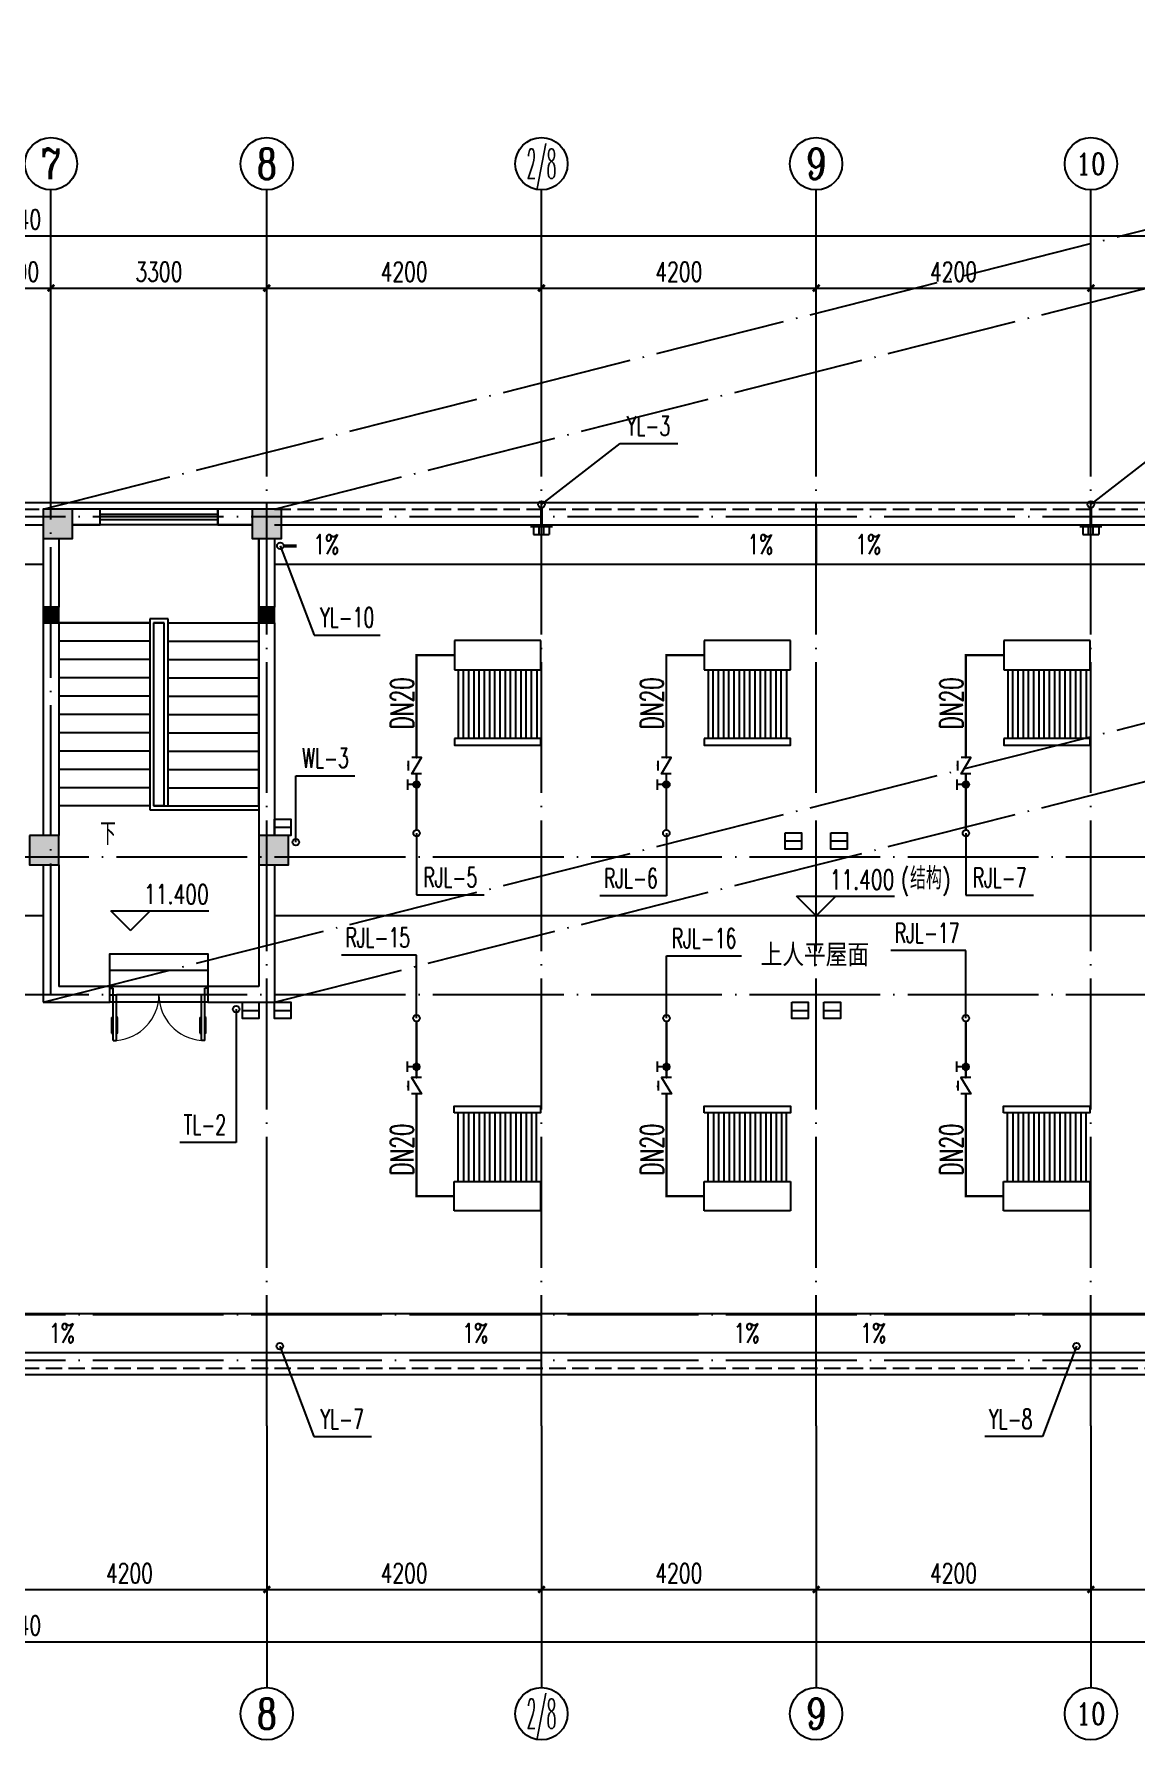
# Model space of a CAD drawing. Extents: x -216126 to 1846968, y -229642 to 543368.
# Drawn here: x 413039 to 429885, y 282203 to 308286 of the extents above; entities that cross this region are included whole.
import ezdxf
from ezdxf.enums import TextEntityAlignment as Align

# ---------------------------------------------------------------- set-up
doc = ezdxf.new("R2010")
doc.units = 0
doc.header["$LTSCALE"] = 1000
doc.header["$MEASUREMENT"] = 0
doc.linetypes.add('DASH', pattern=[0.35, 0.25, -0.1])
doc.linetypes.add('DOTE', pattern=[2.42, 2, -0.2, 0.02, -0.2])
doc.layers.get('Defpoints').update_dxf_attribs({"color": 250})
for name, color, linetype in [('0 - 屋顶', 150, 'Continuous'), ('AXIS', 171, 'Continuous'), ('AXIS_TEXT', 7, 'Continuous'), ('COLUMN', 9, 'Continuous'), ('DIM_ELEV', 171, 'Continuous'), ('DIM_SYMB', 171, 'Continuous'), ('DIM_污水', 3, 'Continuous'), ('DIM_热给水', 3, 'Continuous'), ('DIM_通气', 3, 'Continuous'), ('DIM_雨水', 3, 'Continuous'), ('DOTE', 8, 'DOTE'), ('EQUIP_雨水斗', 7, 'Continuous'), ('PIPE-热给水', 5, 'Continuous'), ('PIPE-雨水', 4, 'Continuous'), ('PUB_HATCH', 8, 'Continuous'), ('PUB_TEXT', 7, 'Continuous'), ('ROOF', 150, 'Continuous'), ('STAIR', 3, 'Continuous'), ('TEXT_热给水', 7, 'Continuous'), ('TWT_TEXT', 7, 'Continuous'), ('VALVE_热给水', 7, 'Continuous'), ('VPIPE-污水', 2, 'Continuous'), ('VPIPE-热给水', 5, 'Continuous'), ('VPIPE-通气', 3, 'Continuous'), ('VPIPE-雨水', 4, 'Continuous'), ('WALL', 9, 'Continuous'), ('WINDOW', 8, 'Continuous'), ('出气道', 6, 'Continuous'), ('设备  太阳能', 4, 'Continuous')]:
    doc.layers.add(name, color=color, linetype=linetype)
doc.styles.add('_TCH_AXIS', font='COMPLEX', dxfattribs={"bigfont": 'GBCBIG'})
doc.styles.add('_TCH_DIM', font='SIMPLEX', dxfattribs={"bigfont": 'GBCBIG'})
doc.styles.add('_TCH_DIM_T3', font='SIMPLEX', dxfattribs={"width": 0.705882, "bigfont": 'GBCBIG'})
doc.styles.add('_TWT_PIPEDN', font='SIMPLEX', dxfattribs={"width": 0.8, "height": 3, "bigfont": 'HZTXT'})
doc.styles.add('_TWT_SERIAL', font='COMPLEX', dxfattribs={"width": 0.8, "height": 3, "bigfont": 'HZTXT'})
doc.styles.add('COMPLEX', font='COMPLEX')
doc.styles.add('宋体', font='', dxfattribs={"width": 0.8})
doc.styles.get('宋体').set_extended_font_data('SimSun')
doc.dimstyles.new('_TCH_ARCH&&100', dxfattribs={"dimtxt": 297.5, "dimasz": 100, "dimexe": 250, "dimexo": 300, "dimgap": 100, "dimtad": 1, "dimdec": 0, "dimzin": 0, "dimdsep": 46, "dimtxsty": '_TCH_DIM_T3', "dimblk": 'ARCHTICK', "dimcen": 0.09, "dimclrt": 7, "dimazin": 2, "dimtfac": 1, "dimtdec": 0, "dimtix": 1, "dimtmove": 2, "dimatfit": 3, "dimfxl": 0, "dimtolj": 1, "dimtzin": 0, "dimarcsym": 0})

# ---------------------------------------------------------------- blocks, each defined once
blk = doc.blocks.new('AWEQ2Y')
blk.add_line((201497, -254949), (201747, -254949))
blk.add_lwpolyline([(201497, -254824), (201747, -254824), (201747, -255074), (201497, -255074)], close=True)
blk = doc.blocks.new('侧墙雨水斗')
at = {"layer": 'EQUIP_雨水斗', "linetype": 'ByBlock'}
for p, q in [((0, -50), (0, 290)), ((0, 240), (118, 240)), ((118, 156), (0, 156)), ((118, 82), (0, 82)), ((0, 0), (118, 0)), ((118, 240), (118, 0))]:
    blk.add_line(p, q, dxfattribs=at)
blk = doc.blocks.new('fkytyo')
at = {"layer": '设备  太阳能'}
for p, q in [((-447954, 612659), (-447954, 612209)), ((-446634, 612659), (-447954, 612659)), ((-446634, 612209), (-446634, 612659)), ((-447954, 612209), (-446634, 612209)), ((-447814, 611159), (-447814, 612209)), ((-447734, 611159), (-447734, 612209)), ((-447654, 611159), (-447654, 612209)), ((-447574, 611159), (-447574, 612209)), ((-447494, 611159), (-447494, 612209)), ((-447414, 611159), (-447414, 612209)), ((-447334, 611159), (-447334, 612209)), ((-447254, 611159), (-447254, 612209)), ((-447174, 611159), (-447174, 612209)), ((-447094, 611159), (-447094, 612209)), ((-447014, 611159), (-447014, 612209)), ((-446934, 611159), (-446934, 612209)), ((-446854, 611159), (-446854, 612209)), ((-446774, 611159), (-446774, 612209))]:
    blk.add_line(p, q, dxfattribs=at)
for points in [[(-447894, 612209), (-447894, 611159)], [(-446694, 612209), (-446694, 611159)]]:
    blk.add_lwpolyline(points, dxfattribs=at)
blk.add_lwpolyline([(-447954, 611159), (-447954, 611059), (-446634, 611059), (-446634, 611159)], close=True, dxfattribs=at)
blk = doc.blocks.new('$DorLib2D$00000011')
at = {"lineweight": 13}
for p, q in [((-0.483, 0.396), (-0.483, 0.235)), ((-0.417, 0.396), (-0.417, 0.235)), ((0.417, 0.396), (0.417, 0.235)), ((0.483, 0.396), (0.483, 0.235))]:
    blk.add_line(p, q, dxfattribs=at)
for p, q in [((-0.483, 0.396), (-0.467, 0.396)), ((-0.467, 0.471), (-0.467, -0.062)), ((-0.467, 0.471), (-0.433, 0.471)), ((-0.433, 0.471), (-0.433, 0.004)), ((-0.417, 0.396), (-0.433, 0.396)), ((0.417, 0.396), (0.433, 0.396)), ((0.433, 0.471), (0.433, 0.004)), ((0.467, 0.471), (0.433, 0.471)), ((0.467, 0.471), (0.467, -0.062)), ((0.483, 0.396), (0.467, 0.396)), ((-0.483, 0.235), (-0.467, 0.235)), ((-0.417, 0.235), (-0.433, 0.235)), ((0.417, 0.235), (0.433, 0.235)), ((0.483, 0.235), (0.467, 0.235)), ((-0.5, 0.004), (-0.433, 0.004)), ((-0.5, 0.004), (-0.5, -0.062)), ((0.5, 0.004), (0.433, 0.004)), ((0.5, 0.004), (0.5, -0.062)), ((-0.5, -0.062), (-0.467, -0.062)), ((0.5, -0.062), (0.467, -0.062))]:
    blk.add_line(p, q)
for centre, start, end in [((-0.467, 0.004), 0, 85.904), ((0.467, 0.004), 94.096, 180)]:
    blk.add_arc(centre, 0.467, start, end, dxfattribs=at)
blk = doc.blocks.new('_AXISO')
blk.add_circle((0, 0), 0.5)
at = {"layer": 'AXIS_TEXT', "style": 'COMPLEX', "width": 1.041667}
blk.add_attdef('A', text='', height=0.56, dxfattribs=at).set_placement((-0.25, -0.28), (0.25, -0.28), align=Align.FIT)
blk = doc.blocks.new('_ArchTick')
at = {"color": 0, "linetype": 'ByBlock', "const_width": 0.4}
blk.add_lwpolyline([(-0.5, -0.5), (0.5, 0.5)], dxfattribs=at)
blk = doc.blocks.new('*D368')
at = {"layer": 'AXIS', "color": 0, "lineweight": -2}
for p, q in [((390976.754316, 286703), (390976.754316, 283453)), ((434416.754316, 286703), (434416.754316, 283453)), ((390976.754316, 283703), (434416.754316, 283703))]:
    blk.add_line(p, q, dxfattribs=at)
at = {"layer": 'Defpoints', "color": 0}
for p in [(390976.754316, 287003), (434416.754316, 287003), (434416.754316, 283703)]:
    blk.add_point(p, dxfattribs=at)
at = {"layer": 'AXIS', "color": 0, "lineweight": -2, "xscale": 100, "yscale": 100, "zscale": 100, "rotation": 180}
blk.add_blockref('_ArchTick', (390976.754316, 283703), dxfattribs=at)
at = {"layer": 'AXIS', "color": 0, "lineweight": -2, "xscale": 100, "yscale": 100, "zscale": 100}
blk.add_blockref('_ArchTick', (434416.754316, 283703), dxfattribs=at)
at = {"layer": 'AXIS', "color": 7, "insert": (412696.754316, 283951.75), "char_height": 297.5, "attachment_point": 5, "style": '_TCH_DIM_T3'}
blk.add_mtext('\\A1;43440', dxfattribs=at)
blk = doc.blocks.new('*D376')
at = {"layer": 'AXIS', "color": 0, "lineweight": -2}
for p, q in [((412396.754316, 286703), (412396.754316, 284253)), ((416596.754316, 286703), (416596.754316, 284253)), ((412396.754316, 284503), (416596.754316, 284503))]:
    blk.add_line(p, q, dxfattribs=at)
at = {"layer": 'Defpoints', "color": 0}
for p in [(412396.754316, 287003), (416596.754316, 287003), (416596.754316, 284503)]:
    blk.add_point(p, dxfattribs=at)
at = {"layer": 'AXIS', "color": 0, "lineweight": -2, "xscale": 100, "yscale": 100, "zscale": 100, "rotation": 180}
blk.add_blockref('_ArchTick', (412396.754316, 284503), dxfattribs=at)
at = {"layer": 'AXIS', "color": 0, "lineweight": -2, "xscale": 100, "yscale": 100, "zscale": 100}
blk.add_blockref('_ArchTick', (416596.754316, 284503), dxfattribs=at)
at = {"layer": 'AXIS', "color": 7, "insert": (414496.754316, 284751.75), "char_height": 297.5, "attachment_point": 5, "style": '_TCH_DIM_T3'}
blk.add_mtext('\\A1;4200', dxfattribs=at)
blk = doc.blocks.new('*D377')
at = {"layer": 'AXIS', "color": 0, "lineweight": -2}
for p, q in [((416596.754316, 286703), (416596.754316, 284253)), ((420796.754316, 286703), (420796.754316, 284253)), ((416596.754316, 284503), (420796.754316, 284503))]:
    blk.add_line(p, q, dxfattribs=at)
at = {"layer": 'Defpoints', "color": 0}
for p in [(416596.754316, 287003), (420796.754316, 287003), (420796.754316, 284503)]:
    blk.add_point(p, dxfattribs=at)
at = {"layer": 'AXIS', "color": 0, "lineweight": -2, "xscale": 100, "yscale": 100, "zscale": 100, "rotation": 180}
blk.add_blockref('_ArchTick', (416596.754316, 284503), dxfattribs=at)
at = {"layer": 'AXIS', "color": 0, "lineweight": -2, "xscale": 100, "yscale": 100, "zscale": 100}
blk.add_blockref('_ArchTick', (420796.754316, 284503), dxfattribs=at)
at = {"layer": 'AXIS', "color": 7, "insert": (418696.754316, 284751.75), "char_height": 297.5, "attachment_point": 5, "style": '_TCH_DIM_T3'}
blk.add_mtext('\\A1;4200', dxfattribs=at)
blk = doc.blocks.new('*D378')
at = {"layer": 'AXIS', "color": 0, "lineweight": -2}
for p, q in [((420796.754316, 286703), (420796.754316, 284253)), ((424996.754316, 286703), (424996.754316, 284253)), ((420796.754316, 284503), (424996.754316, 284503))]:
    blk.add_line(p, q, dxfattribs=at)
at = {"layer": 'Defpoints', "color": 0}
for p in [(420796.754316, 287003), (424996.754316, 287003), (424996.754316, 284503)]:
    blk.add_point(p, dxfattribs=at)
at = {"layer": 'AXIS', "color": 0, "lineweight": -2, "xscale": 100, "yscale": 100, "zscale": 100, "rotation": 180}
blk.add_blockref('_ArchTick', (420796.754316, 284503), dxfattribs=at)
at = {"layer": 'AXIS', "color": 0, "lineweight": -2, "xscale": 100, "yscale": 100, "zscale": 100}
blk.add_blockref('_ArchTick', (424996.754316, 284503), dxfattribs=at)
at = {"layer": 'AXIS', "color": 7, "insert": (422896.754316, 284751.75), "char_height": 297.5, "attachment_point": 5, "style": '_TCH_DIM_T3'}
blk.add_mtext('\\A1;4200', dxfattribs=at)
blk = doc.blocks.new('*D379')
at = {"layer": 'AXIS', "color": 0, "lineweight": -2}
for p, q in [((424996.754316, 286703), (424996.754316, 284253)), ((429196.754316, 286703), (429196.754316, 284253)), ((424996.754316, 284503), (429196.754316, 284503))]:
    blk.add_line(p, q, dxfattribs=at)
at = {"layer": 'Defpoints', "color": 0}
for p in [(424996.754316, 287003), (429196.754316, 287003), (429196.754316, 284503)]:
    blk.add_point(p, dxfattribs=at)
at = {"layer": 'AXIS', "color": 0, "lineweight": -2, "xscale": 100, "yscale": 100, "zscale": 100, "rotation": 180}
blk.add_blockref('_ArchTick', (424996.754316, 284503), dxfattribs=at)
at = {"layer": 'AXIS', "color": 0, "lineweight": -2, "xscale": 100, "yscale": 100, "zscale": 100}
blk.add_blockref('_ArchTick', (429196.754316, 284503), dxfattribs=at)
at = {"layer": 'AXIS', "color": 7, "insert": (427096.754316, 284751.75), "char_height": 297.5, "attachment_point": 5, "style": '_TCH_DIM_T3'}
blk.add_mtext('\\A1;4200', dxfattribs=at)
blk = doc.blocks.new('*D380')
at = {"layer": 'AXIS', "color": 0, "lineweight": -2}
for p, q in [((429196.754316, 286703), (429196.754316, 284253)), ((433996.754316, 286703), (433996.754316, 284253)), ((429196.754316, 284503), (433996.754316, 284503))]:
    blk.add_line(p, q, dxfattribs=at)
at = {"layer": 'Defpoints', "color": 0}
for p in [(429196.754316, 287003), (433996.754316, 287003), (433996.754316, 284503)]:
    blk.add_point(p, dxfattribs=at)
at = {"layer": 'AXIS', "color": 0, "lineweight": -2, "xscale": 100, "yscale": 100, "zscale": 100, "rotation": 180}
blk.add_blockref('_ArchTick', (429196.754316, 284503), dxfattribs=at)
at = {"layer": 'AXIS', "color": 0, "lineweight": -2, "xscale": 100, "yscale": 100, "zscale": 100}
blk.add_blockref('_ArchTick', (433996.754316, 284503), dxfattribs=at)
at = {"layer": 'AXIS', "color": 7, "insert": (431596.754316, 284751.75), "char_height": 297.5, "attachment_point": 5, "style": '_TCH_DIM_T3'}
blk.add_mtext('\\A1;4800', dxfattribs=at)
blk = doc.blocks.new('*D383')
at = {"layer": 'AXIS', "color": 0, "lineweight": -2}
for p, q in [((390976.754316, 302203), (390976.754316, 305453)), ((434416.754316, 302203), (434416.754316, 305453)), ((390976.754316, 305203), (434416.754316, 305203))]:
    blk.add_line(p, q, dxfattribs=at)
at = {"layer": 'Defpoints', "color": 0}
for p in [(434416.754316, 305203), (390976.754316, 301903), (434416.754316, 301903)]:
    blk.add_point(p, dxfattribs=at)
at = {"layer": 'AXIS', "color": 0, "lineweight": -2, "xscale": 100, "yscale": 100, "zscale": 100, "rotation": 180}
blk.add_blockref('_ArchTick', (390976.754316, 305203), dxfattribs=at)
at = {"layer": 'AXIS', "color": 0, "lineweight": -2, "xscale": 100, "yscale": 100, "zscale": 100}
blk.add_blockref('_ArchTick', (434416.754316, 305203), dxfattribs=at)
at = {"layer": 'AXIS', "color": 7, "insert": (412696.754316, 305451.75), "char_height": 297.5, "attachment_point": 5, "style": '_TCH_DIM_T3'}
blk.add_mtext('\\A1;43440', dxfattribs=at)
blk = doc.blocks.new('*D390')
at = {"layer": 'AXIS', "color": 0, "lineweight": -2}
for p, q in [((412396.754316, 302203), (412396.754316, 304653)), ((413296.754316, 302203), (413296.754316, 304653)), ((412396.754316, 304403), (413296.754316, 304403))]:
    blk.add_line(p, q, dxfattribs=at)
at = {"layer": 'Defpoints', "color": 0}
for p in [(413296.754316, 304403), (412396.754316, 301903), (413296.754316, 301903)]:
    blk.add_point(p, dxfattribs=at)
at = {"layer": 'AXIS', "color": 0, "lineweight": -2, "xscale": 100, "yscale": 100, "zscale": 100, "rotation": 180}
blk.add_blockref('_ArchTick', (412396.754316, 304403), dxfattribs=at)
at = {"layer": 'AXIS', "color": 0, "lineweight": -2, "xscale": 100, "yscale": 100, "zscale": 100}
blk.add_blockref('_ArchTick', (413296.754316, 304403), dxfattribs=at)
at = {"layer": 'AXIS', "color": 7, "insert": (412846.754316, 304651.75), "char_height": 297.5, "attachment_point": 5, "style": '_TCH_DIM_T3'}
blk.add_mtext('\\A1;900', dxfattribs=at)
blk = doc.blocks.new('*D391')
at = {"layer": 'AXIS', "color": 0, "lineweight": -2}
for p, q in [((413296.754316, 302203), (413296.754316, 304653)), ((416596.754316, 302203), (416596.754316, 304653)), ((413296.754316, 304403), (416596.754316, 304403))]:
    blk.add_line(p, q, dxfattribs=at)
at = {"layer": 'Defpoints', "color": 0}
for p in [(416596.754316, 304403), (413296.754316, 301903), (416596.754316, 301903)]:
    blk.add_point(p, dxfattribs=at)
at = {"layer": 'AXIS', "color": 0, "lineweight": -2, "xscale": 100, "yscale": 100, "zscale": 100, "rotation": 180}
blk.add_blockref('_ArchTick', (413296.754316, 304403), dxfattribs=at)
at = {"layer": 'AXIS', "color": 0, "lineweight": -2, "xscale": 100, "yscale": 100, "zscale": 100}
blk.add_blockref('_ArchTick', (416596.754316, 304403), dxfattribs=at)
at = {"layer": 'AXIS', "color": 7, "insert": (414946.754316, 304651.75), "char_height": 297.5, "attachment_point": 5, "style": '_TCH_DIM_T3'}
blk.add_mtext('\\A1;3300', dxfattribs=at)
blk = doc.blocks.new('*D392')
at = {"layer": 'AXIS', "color": 0, "lineweight": -2}
for p, q in [((416596.754316, 302203), (416596.754316, 304653)), ((420796.754316, 302203), (420796.754316, 304653)), ((416596.754316, 304403), (420796.754316, 304403))]:
    blk.add_line(p, q, dxfattribs=at)
at = {"layer": 'Defpoints', "color": 0}
for p in [(420796.754316, 304403), (416596.754316, 301903), (420796.754316, 301903)]:
    blk.add_point(p, dxfattribs=at)
at = {"layer": 'AXIS', "color": 0, "lineweight": -2, "xscale": 100, "yscale": 100, "zscale": 100, "rotation": 180}
blk.add_blockref('_ArchTick', (416596.754316, 304403), dxfattribs=at)
at = {"layer": 'AXIS', "color": 0, "lineweight": -2, "xscale": 100, "yscale": 100, "zscale": 100}
blk.add_blockref('_ArchTick', (420796.754316, 304403), dxfattribs=at)
at = {"layer": 'AXIS', "color": 7, "insert": (418696.754316, 304651.75), "char_height": 297.5, "attachment_point": 5, "style": '_TCH_DIM_T3'}
blk.add_mtext('\\A1;4200', dxfattribs=at)
blk = doc.blocks.new('*D393')
at = {"layer": 'AXIS', "color": 0, "lineweight": -2}
for p, q in [((420796.754316, 302203), (420796.754316, 304653)), ((424996.754316, 302203), (424996.754316, 304653)), ((420796.754316, 304403), (424996.754316, 304403))]:
    blk.add_line(p, q, dxfattribs=at)
at = {"layer": 'Defpoints', "color": 0}
for p in [(424996.754316, 304403), (420796.754316, 301903), (424996.754316, 301903)]:
    blk.add_point(p, dxfattribs=at)
at = {"layer": 'AXIS', "color": 0, "lineweight": -2, "xscale": 100, "yscale": 100, "zscale": 100, "rotation": 180}
blk.add_blockref('_ArchTick', (420796.754316, 304403), dxfattribs=at)
at = {"layer": 'AXIS', "color": 0, "lineweight": -2, "xscale": 100, "yscale": 100, "zscale": 100}
blk.add_blockref('_ArchTick', (424996.754316, 304403), dxfattribs=at)
at = {"layer": 'AXIS', "color": 7, "insert": (422896.754316, 304651.75), "char_height": 297.5, "attachment_point": 5, "style": '_TCH_DIM_T3'}
blk.add_mtext('\\A1;4200', dxfattribs=at)
blk = doc.blocks.new('*D394')
at = {"layer": 'AXIS', "color": 0, "lineweight": -2}
for p, q in [((424996.754316, 302203), (424996.754316, 304653)), ((429196.754316, 302203), (429196.754316, 304653)), ((424996.754316, 304403), (429196.754316, 304403))]:
    blk.add_line(p, q, dxfattribs=at)
at = {"layer": 'Defpoints', "color": 0}
for p in [(429196.754316, 304403), (424996.754316, 301903), (429196.754316, 301903)]:
    blk.add_point(p, dxfattribs=at)
at = {"layer": 'AXIS', "color": 0, "lineweight": -2, "xscale": 100, "yscale": 100, "zscale": 100, "rotation": 180}
blk.add_blockref('_ArchTick', (424996.754316, 304403), dxfattribs=at)
at = {"layer": 'AXIS', "color": 0, "lineweight": -2, "xscale": 100, "yscale": 100, "zscale": 100}
blk.add_blockref('_ArchTick', (429196.754316, 304403), dxfattribs=at)
at = {"layer": 'AXIS', "color": 7, "insert": (427096.754316, 304651.75), "char_height": 297.5, "attachment_point": 5, "style": '_TCH_DIM_T3'}
blk.add_mtext('\\A1;4200', dxfattribs=at)
blk = doc.blocks.new('*D395')
at = {"layer": 'AXIS', "color": 0, "lineweight": -2}
for p, q in [((429196.754316, 302203), (429196.754316, 304653)), ((434296.754316, 302203), (434296.754316, 304653)), ((429196.754316, 304403), (434296.754316, 304403))]:
    blk.add_line(p, q, dxfattribs=at)
at = {"layer": 'Defpoints', "color": 0}
for p in [(434296.754316, 304403), (429196.754316, 301903), (434296.754316, 301903)]:
    blk.add_point(p, dxfattribs=at)
at = {"layer": 'AXIS', "color": 0, "lineweight": -2, "xscale": 100, "yscale": 100, "zscale": 100, "rotation": 180}
blk.add_blockref('_ArchTick', (429196.754316, 304403), dxfattribs=at)
at = {"layer": 'AXIS', "color": 0, "lineweight": -2, "xscale": 100, "yscale": 100, "zscale": 100}
blk.add_blockref('_ArchTick', (434296.754316, 304403), dxfattribs=at)
at = {"layer": 'AXIS', "color": 7, "insert": (431746.754316, 304651.75), "char_height": 297.5, "attachment_point": 5, "style": '_TCH_DIM_T3'}
blk.add_mtext('\\A1;5100', dxfattribs=at)
blk = doc.blocks.new('_FZH')
blk.add_lwpolyline([(-0.5, -0.5), (0.5, -0.5), (0.5, 0.5), (-0.5, 0.5)], close=True)
at = {"layer": 'PUB_HATCH'}
blk.add_solid([(-0.5, -0.5), (0.5, -0.5), (-0.5, 0.5), (0.5, 0.5)], dxfattribs=at)
blk = doc.blocks.new('$TCHSYS$WIN2D')
for p, q in [((-0.5, 0.5), (0.5, 0.5)), ((-0.5, 0.5), (-0.5, -0.5)), ((0.5, 0.5), (0.5, -0.5)), ((0.5, 0.167), (-0.5, 0.167)), ((0.5, -0.167), (-0.5, -0.167)), ((-0.5, -0.5), (0.5, -0.5))]:
    blk.add_line(p, q)
blk = doc.blocks.new('$VALVE$00000497')
for p, q in [((78, 138), (-78, 138)), ((0, 50), (0, 138))]:
    blk.add_line(p, q)
at = {"const_width": 49.6}
blk.add_lwpolyline([(25, 0, 1), (-25, 0, 1)], format="xyb", close=True, dxfattribs=at)
blk.add_circle((0, 0), 50)
blk = doc.blocks.new('$VALVE$00000315')
blk.add_line((-75, 125), (75, 125))
blk.add_lwpolyline([(-125, -75), (-125, 75), (125, -75), (125, 75)])
for p in [(-125, 0), (125, 0)]:
    blk.add_point(p)
blk.add_solid([(0, 125), (0, 150), (75, 125)])

msp = doc.modelspace()

# ---------------------------------------------------------------- hatches: boundary and pattern name
at = {"layer": 'PIPE-热给水', "linetype": 'Continuous'}
for points in [[(418887.5, 298789), (418870, 298789), (418870, 298806.5)], [(418887.5, 298789), (418887.5, 298806.5), (418870, 298806.5)], [(422706, 298789), (422688.5, 298789), (422688.5, 298806.5)], [(422706, 298789), (422706, 298806.5), (422688.5, 298806.5)], [(427287.5, 298789), (427270, 298789), (427270, 298806.5)], [(427287.5, 298789), (427287.5, 298806.5), (427270, 298806.5)], [(418885.5, 290517), (418868, 290517), (418868, 290499.5)], [(418885.5, 290517), (418885.5, 290499.5), (418868, 290499.5)], [(422708, 290517), (422690.5, 290517), (422690.5, 290499.5)], [(422708, 290517), (422708, 290499.5), (422690.5, 290499.5)], [(427285.5, 290517), (427268, 290517), (427268, 290499.5)], [(427285.5, 290517), (427285.5, 290499.5), (427268, 290499.5)]]:
    msp.add_hatch(color=256, dxfattribs=at).paths.add_polyline_path(points)

# ---------------------------------------------------------------- linework, layer by layer
at = {"layer": '0 - 屋顶'}
msp.add_line((424996.8, 300783), (424996.8, 300183), dxfattribs=at)
at = {"layer": 'AXIS'}
for p, q in [((413296.8, 301903), (413296.8, 305903)), ((416596.8, 301903), (416596.8, 305903)), ((420796.8, 301903), (420796.8, 305903)), ((424996.8, 301903), (424996.8, 305903)), ((429196.8, 301903), (429196.8, 305903)), ((416596.8, 287003), (416596.8, 283003)), ((420796.8, 287003), (420796.8, 283003)), ((424996.8, 287003), (424996.8, 283003)), ((429196.8, 287003), (429196.8, 283003))]:
    msp.add_line(p, q, dxfattribs=at)
at = {"layer": 'DIM_ELEV'}
for p, q in [((424996.8, 294803), (424696.8, 295103)), ((424696.8, 295103), (426192.8, 295103)), ((424996.8, 294803), (425296.8, 295103)), ((414513.9, 294579.8), (414213.9, 294879.8)), ((414213.9, 294879.8), (415709.9, 294879.8)), ((414513.9, 294579.8), (414813.9, 294879.8))]:
    msp.add_line(p, q, dxfattribs=at)
at = {"layer": 'DIM_SYMB'}
for points in [[(417746.6, 300483, 0, 0, 0), (419346.6, 300483, 80, 0, 0), (419646.6, 300483, 0, 0, 0)], [(423846.9, 300483, 0, 0, 0), (422246.9, 300483, 80, 0, 0), (421946.9, 300483, 0, 0, 0)], [(426034.1, 300483, 0, 0, 0), (427634.1, 300483, 80, 0, 0), (427934.1, 300483, 0, 0, 0)], [(413706, 288423, 0, 0, 0), (415306, 288423, 80, 0, 0), (415606, 288423, 0, 0, 0)], [(419487.5, 288423, 0, 0, 0), (417887.5, 288423, 80, 0, 0), (417587.5, 288423, 0, 0, 0)], [(423637, 288423, 0, 0, 0), (422037, 288423, 80, 0, 0), (421737, 288423, 0, 0, 0)], [(426113.5, 288423, 0, 0, 0), (427713.5, 288423, 80, 0, 0), (428013.5, 288423, 0, 0, 0)]]:
    msp.add_lwpolyline(points, format="xyseb", dxfattribs=at)
at = {"layer": 'DIM_SYMB', "color": 8}
msp.add_lwpolyline([(414141.8, 296343, 0, 0, 0), (414141.8, 300033, 0, 0, 0), (415751.8, 300033, 0, 0, 0), (415751.8, 296923, 80, 0, 0), (415751.8, 296623, 0, 0, 0)], format="xyseb", dxfattribs=at)
at = {"layer": 'DIM_污水'}
for p, q in [((417039.5, 295930), (417039.5, 296946.3)), ((417039.5, 296946.3), (417944, 296946.3))]:
    msp.add_line(p, q, dxfattribs=at)
at = {"layer": 'DIM_热给水'}
for p, q in [((418887.5, 296066), (418887.5, 295122)), ((422706, 296066), (422706, 295109)), ((427287.5, 296066), (427287.5, 295117)), ((418887.5, 295122), (419919.8, 295122)), ((422706, 295109), (421691, 295109)), ((427287.5, 295117), (428319.8, 295117)), ((427285.5, 294272), (426139.4, 294272)), ((427285.5, 293240), (427285.5, 294272)), ((418885.5, 294202), (417739.4, 294202)), ((418885.5, 293240), (418885.5, 294202)), ((422708, 293240), (422708, 294191)), ((422708, 294191), (423854.1, 294191))]:
    msp.add_line(p, q, dxfattribs=at)
at = {"layer": 'DIM_通气'}
for p, q in [((416128, 293375.5), (416128, 291338.5)), ((416128, 291338.5), (415265, 291338.5))]:
    msp.add_line(p, q, dxfattribs=at)
at = {"layer": 'DIM_雨水'}
for p, q in [((420796.8, 301094), (422001.8, 302025.5)), ((422001.8, 302025.5), (422881.3, 302025.5)), ((429196.8, 301094), (430401.8, 302025.5)), ((416803.8, 300459.5), (417322, 299095.5)), ((417322, 299095.5), (418328.4, 299095.5)), ((416796.5, 288222.5), (417317.3, 286840.6)), ((428976.8, 288222.5), (428456, 286840.6)), ((417317.3, 286840.6), (418196.8, 286840.6)), ((428456, 286840.6), (427576.5, 286840.6))]:
    msp.add_line(p, q, dxfattribs=at)
at = {"layer": 'DOTE'}
for p, q in [((413176.8, 301023), (441832.5, 308285.5)), ((416716.8, 301023), (445372.5, 308285.5)), ((413296.8, 293603), (413296.8, 301903)), ((416596.8, 287003), (416596.8, 301903)), ((420796.8, 287003), (420796.8, 301903)), ((424996.8, 287003), (424996.8, 301903)), ((429196.8, 287003), (429196.8, 301903)), ((435296.8, 300903), (390096.8, 300903)), ((413176.8, 293483), (441832.5, 300745.5)), ((416716.8, 293483), (445372.5, 300745.5)), ((390096.8, 295703), (435296.8, 295703)), ((390096.8, 293603), (435296.8, 293603)), ((435296.8, 288703), (390096.8, 288703)), ((435296.8, 288003), (390096.8, 288003))]:
    msp.add_line(p, q, dxfattribs=at)
at = {"layer": 'PIPE-热给水', "linetype": 'Continuous', "const_width": 35}
for points in [[(418887.5, 297225), (418887.5, 298789)], [(418887.5, 298789), (419464.7, 298789)], [(422706, 297225), (422706, 298789)], [(422706, 298789), (423283.2, 298789)], [(427287.5, 297225), (427287.5, 298789)], [(427287.5, 298789), (427864.7, 298789)], [(418887.5, 296116), (418887.5, 296975)], [(422706, 296116), (422706, 296975)], [(427287.5, 296116), (427287.5, 296975)], [(418885.5, 293190), (418885.5, 292331)], [(422708, 293190), (422708, 292331)], [(427285.5, 293190), (427285.5, 292331)], [(418885.5, 292081), (418885.5, 290517)], [(422708, 292081), (422708, 290517)], [(427285.5, 292081), (427285.5, 290517)], [(418885.5, 290517), (419462.7, 290517)], [(422708, 290517), (423285.2, 290517)], [(427285.5, 290517), (427862.7, 290517)]]:
    msp.add_lwpolyline(points, dxfattribs=at)
at = {"layer": 'PIPE-雨水', "linetype": 'Continuous', "const_width": 50}
for points in [[(420796.8, 301044), (420796.8, 300753)], [(429196.8, 301044), (429196.8, 300753)], [(416853.8, 300459.5), (417052.5, 300459.5)]]:
    msp.add_lwpolyline(points, dxfattribs=at)
at = {"layer": 'ROOF', "color": 251, "linetype": 'DASH'}
msp.add_line((399916.8, 301023), (413176.8, 301023), dxfattribs=at)
at = {"layer": 'ROOF'}
for p, q in [((399916.8, 300783), (413176.8, 300783)), ((416716.8, 300783), (434176.8, 300783)), ((399916.8, 300183), (413176.8, 300183)), ((416716.8, 300183), (434176.8, 300183)), ((413176.8, 294803), (399916.8, 294803)), ((433876.8, 294803), (416716.8, 294803)), ((391516.8, 288723), (433876.8, 288723)), ((433876.8, 288123), (391516.8, 288123))]:
    msp.add_line(p, q, dxfattribs=at)
msp.add_lwpolyline([(399916.8, 301023), (399916.8, 301123), (434516.8, 301123), (434516.8, 295483), (434216.8, 295483), (434216.8, 287783), (391176.8, 287783), (391176.8, 293483)], dxfattribs=at)
at = {"layer": 'ROOF', "color": 251, "linetype": 'DASH'}
msp.add_lwpolyline([(416716.8, 301023), (434416.8, 301023), (434416.8, 295583), (434116.8, 295583), (434116.8, 287883), (391276.8, 287883), (391276.8, 293483)], dxfattribs=at)
at = {"layer": 'STAIR', "color": 8}
for p, q in [((416371.8, 300783), (413626.8, 300783)), ((413416.8, 300573), (413416.8, 299523)), ((416476.8, 299283), (416476.8, 300573)), ((413416.8, 299283), (413416.8, 296483)), ((414806.8, 299283), (413416.8, 299283)), ((413416.8, 299283), (414806.8, 299283)), ((415086.8, 299343), (414806.8, 299343)), ((414806.8, 299343), (414806.8, 296423)), ((414866.8, 299283), (414866.8, 296483)), ((415026.8, 299283), (414866.8, 299283)), ((414866.8, 299283), (414866.8, 296483)), ((414866.8, 299283), (415026.8, 299283)), ((415026.8, 296483), (415026.8, 299283)), ((415026.8, 296483), (415026.8, 299283)), ((415086.8, 296483), (415086.8, 299343)), ((415086.8, 299283), (416476.8, 299283)), ((415086.8, 299283), (416476.8, 299283)), ((416476.8, 296483), (416476.8, 299283)), ((414806.8, 299003), (413416.8, 299003)), ((415086.8, 299003), (416476.8, 299003)), ((414806.8, 298723), (413416.8, 298723)), ((415086.8, 298723), (416476.8, 298723)), ((414806.8, 298443), (413416.8, 298443)), ((415086.8, 298443), (416476.8, 298443)), ((414806.8, 298163), (413416.8, 298163)), ((415086.8, 298163), (416476.8, 298163)), ((414806.8, 297883), (413416.8, 297883)), ((415086.8, 297883), (416476.8, 297883)), ((414806.8, 297603), (413416.8, 297603)), ((415086.8, 297603), (416476.8, 297603)), ((414806.8, 297323), (413416.8, 297323)), ((415086.8, 297323), (416476.8, 297323)), ((414806.8, 297043), (413416.8, 297043)), ((415086.8, 297043), (416476.8, 297043)), ((414806.8, 296763), (413416.8, 296763)), ((415086.8, 296763), (416476.8, 296763)), ((414806.8, 296483), (413416.8, 296483)), ((414806.8, 296423), (416476.8, 296423)), ((414866.8, 296483), (416476.8, 296483)), ((415026.8, 296483), (414866.8, 296483)), ((415026.8, 296483), (415086.8, 296483)), ((415026.8, 296483), (415086.8, 296483)), ((415086.8, 296483), (416476.8, 296483)), ((416476.8, 296483), (416476.8, 296423))]:
    msp.add_line(p, q, dxfattribs=at)
for points in [[(414196.8, 293973), (414196.8, 294223), (415696.8, 294223), (415696.8, 293973)], [(414196.8, 293723), (414196.8, 293973), (415696.8, 293973), (415696.8, 293723)]]:
    msp.add_lwpolyline(points, dxfattribs=at)
at = {"layer": 'VPIPE-污水', "linetype": 'Continuous'}
msp.add_circle((417039.5, 295930), 50, dxfattribs=at)
at = {"layer": 'VPIPE-热给水', "linetype": 'Continuous'}
for centre in [(418887.5, 296066), (422706, 296066), (427287.5, 296066), (418885.5, 293240), (422708, 293240), (427285.5, 293240)]:
    msp.add_circle(centre, 50, dxfattribs=at)
at = {"layer": 'VPIPE-通气', "linetype": 'Continuous'}
msp.add_circle((416128, 293375.5), 50, dxfattribs=at)
at = {"layer": 'VPIPE-雨水', "linetype": 'Continuous'}
for centre in [(420796.8, 301094), (429196.8, 301094), (416803.8, 300459.5), (416796.5, 288222.5), (428976.8, 288222.5)]:
    msp.add_circle(centre, 50, dxfattribs=at)
at = {"layer": 'WALL'}
for p, q in [((414046.8, 301023), (413626.8, 301023)), ((414046.8, 300783), (414046.8, 301023)), ((416371.8, 301023), (415846.8, 301023)), ((415846.8, 301023), (415846.8, 300783)), ((413626.8, 300783), (414046.8, 300783)), ((415846.8, 300783), (416371.8, 300783)), ((413176.8, 300573), (413176.8, 299523)), ((413416.8, 300573), (413416.8, 299523)), ((416476.8, 300573), (416476.8, 299523)), ((416716.8, 300573), (416716.8, 299523)), ((413176.8, 299283), (413176.8, 296033)), ((413416.8, 299283), (413416.8, 296033)), ((416476.8, 299283), (416476.8, 296033)), ((416716.8, 299283), (416716.8, 296033)), ((413176.8, 295583), (413176.8, 293483)), ((413416.8, 295583), (413416.8, 293723)), ((416476.8, 295583), (416476.8, 293723)), ((416716.8, 295583), (416716.8, 293483)), ((414196.8, 293723), (413416.8, 293723)), ((414196.8, 293483), (414196.8, 293723)), ((416476.8, 293723), (415696.8, 293723)), ((415696.8, 293723), (415696.8, 293483)), ((413176.8, 293483), (414196.8, 293483)), ((415696.8, 293483), (416716.8, 293483))]:
    msp.add_line(p, q, dxfattribs=at)
at = {"layer": 'WINDOW'}
for p, q in [((415696.8, 293723), (414196.8, 293723)), ((415696.8, 293483), (414196.8, 293483))]:
    msp.add_line(p, q, dxfattribs=at)

# ---------------------------------------------------------------- block references
at = {"layer": 'AXIS'}
ref = msp.add_blockref('_AXISO', (413296.8, 306303), dxfattribs=dict(at, xscale=800, yscale=800, zscale=800))
ref.add_attrib('A', '7', dxfattribs={"layer": 'AXIS_TEXT', "height": 465.9, "style": '_TCH_AXIS'}).set_placement((413141.4, 306070), (413452.1, 306070), align=Align.FIT)
ref = msp.add_blockref('_AXISO', (416596.8, 306303), dxfattribs=dict(at, xscale=800, yscale=800, zscale=800))
ref.add_attrib('A', '8', dxfattribs={"layer": 'AXIS_TEXT', "height": 465.9, "style": '_TCH_AXIS'}).set_placement((416441.4, 306070), (416752.1, 306070), align=Align.FIT)
ref = msp.add_blockref('_AXISO', (420796.8, 306303), dxfattribs=dict(at, xscale=800, yscale=800, zscale=800))
ref.add_attrib('A', '2/8', dxfattribs={"layer": 'AXIS_TEXT', "height": 452.55, "style": '_TCH_AXIS', "width": 0.375}).set_placement((420570.5, 306076.7), (421023, 306076.7), align=Align.FIT)
ref = msp.add_blockref('_AXISO', (424996.8, 306303), dxfattribs=dict(at, xscale=800, yscale=800, zscale=800))
ref.add_attrib('A', '9', dxfattribs={"layer": 'AXIS_TEXT', "height": 465.9, "style": '_TCH_AXIS'}).set_placement((424841.4, 306070), (425152.1, 306070), align=Align.FIT)
ref = msp.add_blockref('_AXISO', (429196.8, 306303), dxfattribs=dict(at, xscale=800, yscale=800, zscale=800))
ref.add_attrib('A', '10', dxfattribs={"layer": 'AXIS_TEXT', "height": 328.45, "style": '_TCH_AXIS'}).set_placement((428970, 306138.8), (429423.5, 306138.8), align=Align.FIT)
ref = msp.add_blockref('_AXISO', (416596.8, 282603), dxfattribs=dict(at, xscale=800, yscale=800, zscale=800))
ref.add_attrib('A', '8', dxfattribs={"layer": 'AXIS_TEXT', "height": 465.9, "style": '_TCH_AXIS'}).set_placement((416441.4, 282370), (416752.1, 282370), align=Align.FIT)
ref = msp.add_blockref('_AXISO', (420796.8, 282603), dxfattribs=dict(at, xscale=800, yscale=800, zscale=800))
ref.add_attrib('A', '2/8', dxfattribs={"layer": 'AXIS_TEXT', "height": 452.55, "style": '_TCH_AXIS', "width": 0.375}).set_placement((420570.5, 282376.7), (421023, 282376.7), align=Align.FIT)
ref = msp.add_blockref('_AXISO', (424996.8, 282603), dxfattribs=dict(at, xscale=800, yscale=800, zscale=800))
ref.add_attrib('A', '9', dxfattribs={"layer": 'AXIS_TEXT', "height": 465.9, "style": '_TCH_AXIS'}).set_placement((424841.4, 282370), (425152.1, 282370), align=Align.FIT)
ref = msp.add_blockref('_AXISO', (429196.8, 282603), dxfattribs=dict(at, xscale=800, yscale=800, zscale=800))
ref.add_attrib('A', '10', dxfattribs={"layer": 'AXIS_TEXT', "height": 328.45, "style": '_TCH_AXIS'}).set_placement((428970, 282438.8), (429423.5, 282438.8), align=Align.FIT)
at = {"layer": 'COLUMN'}
for p, xscale, yscale, zscale, rotation in [((413401.8, 300798), 450, 450, 450, 180), ((416596.8, 300798), 450, 450, 450, 180), ((413296.8, 299403), 240, 240, 240, 180), ((416596.8, 299403), 240, 240, 240, 180), ((413191.8, 295808), 450, 450, 450, 270), ((416701.8, 295808), 450, 450, 450, 180)]:
    msp.add_blockref('_FZH', p, dxfattribs=dict(at, xscale=xscale, yscale=yscale, zscale=zscale, rotation=rotation))
at = {"layer": 'EQUIP_雨水斗', "linetype": 'ByBlock', "xscale": -1, "rotation": 90}
for p in [(420916.6, 300753), (429316.6, 300753)]:
    msp.add_blockref('侧墙雨水斗', p, dxfattribs=at)
at = {"layer": 'VALVE_热给水', "rotation": 90}
for name, p in [('$VALVE$00000315', (418887.5, 297100)), ('$VALVE$00000315', (422706, 297100)), ('$VALVE$00000315', (427287.5, 297100)), ('$VALVE$00000497', (418887.5, 296810.3)), ('$VALVE$00000497', (422706, 296810.3)), ('$VALVE$00000497', (427287.5, 296810.3))]:
    msp.add_blockref(name, p, dxfattribs=at)
at = {"layer": 'VALVE_热给水', "yscale": -1, "rotation": 270}
for name, p in [('$VALVE$00000497', (418885.5, 292495.7)), ('$VALVE$00000497', (422708, 292495.7)), ('$VALVE$00000497', (427285.5, 292495.7)), ('$VALVE$00000315', (418885.5, 292206)), ('$VALVE$00000315', (422708, 292206)), ('$VALVE$00000315', (427285.5, 292206))]:
    msp.add_blockref(name, p, dxfattribs=at)
at = {"layer": 'WINDOW', "rotation": 180}
for name, p, xscale, yscale, zscale in [('$TCHSYS$WIN2D', (414946.8, 300903), 1800, 240, 1800), ('$DorLib2D$00000011', (414946.8, 293603), 1500, 1500, 1500)]:
    msp.add_blockref(name, p, dxfattribs=dict(at, xscale=xscale, yscale=yscale, zscale=zscale))
at = {"layer": '出气道'}
for p in [(215219.6, 551106.8), (223024.6, 550896.8), (223724.6, 550896.8), (214729.6, 548306.8), (215219.6, 548306.8), (223129.6, 548306.8), (223619.6, 548306.8)]:
    msp.add_blockref('AWEQ2Y', p, dxfattribs=at)
at = {"layer": '设备  太阳能'}
for p in [(867419.1, -313645.3), (871237.6, -313645.3), (875819.1, -313645.3)]:
    msp.add_blockref('fkytyo', p, dxfattribs=at)
at = {"layer": '设备  太阳能', "xscale": -1, "rotation": 180}
for p in [(867417.1, 902951.3), (871239.6, 902951.3), (875817.1, 902951.3)]:
    msp.add_blockref('fkytyo', p, dxfattribs=at)

# ---------------------------------------------------------------- texts
at = {"layer": 'PUB_TEXT'}
for s, height, style, width, p in [('1%', 297.5, '_TCH_DIM', 0.705882, (417306.6, 300334.2)), ('1%', 297.5, '_TCH_DIM', 0.705882, (423946.9, 300334.2)), ('1%', 297.5, '_TCH_DIM', 0.705882, (425594.1, 300334.2)), ('(', 297.5, '_TCH_DIM', 0.705882, (426292.8, 295208)), (')', 297.5, '_TCH_DIM', 0.705882, (426924.2, 295208)), ('11.400', 297.5, '_TCH_DIM', 0.705882, (414719.9, 294984.8)), ('11.400', 297.5, '_TCH_DIM', 0.705882, (425202.8, 295208)), ('上人平屋面', 303.8, '宋体', 0.8, (424148.1, 294064)), ('1%', 297.5, '_TCH_DIM', 0.705882, (413266, 288274.3)), ('1%', 297.5, '_TCH_DIM', 0.705882, (419587.5, 288274.3)), ('1%', 297.5, '_TCH_DIM', 0.705882, (423737, 288274.3)), ('1%', 297.5, '_TCH_DIM', 0.705882, (425673.5, 288274.3))]:
    msp.add_text(s, height=height, dxfattribs=dict(at, style=style, width=width)).set_placement(p)
at = {"layer": 'PUB_TEXT', "color": 8, "style": '_TCH_DIM'}
msp.add_text('下', height=337.6, dxfattribs=at).set_placement((414046.8, 295888))
at = {"layer": 'PUB_TEXT', "style": '_TCH_DIM'}
msp.add_text('结构', height=337.59, dxfattribs=at).set_placement((426432.8, 295208))
at = {"layer": 'TEXT_热给水', "linetype": 'Continuous', "style": '_TWT_PIPEDN', "width": 0.64}
for p in [(418839.9, 297654), (422658.4, 297654), (427239.9, 297654), (418837.9, 290830.7), (422660.4, 290830.7), (427237.9, 290830.7)]:
    msp.add_text('DN20', height=350, rotation=90, dxfattribs=at).set_placement(p)
at = {"layer": 'TWT_TEXT', "style": '_TWT_SERIAL', "width": 0.64}
for s, p in [('YL-3', (422099, 302145.5)), ('YL-10', (417408.9, 299215.5)), ('WL-3', (417134.3, 297066.3)), ('RJL-5', (418991.2, 295242)), ('RJL-6', (421751, 295229)), ('RJL-7', (427391.2, 295237)), ('RJL-15', (417799.4, 294322)), ('RJL-16', (422788.4, 294311)), ('RJL-17', (426199.4, 294392)), ('TL-2', (415325, 291458.5)), ('YL-7', (417414.5, 286960.6)), ('YL-8', (427636.5, 286960.6))]:
    msp.add_text(s, height=300, dxfattribs=at).set_placement(p)

# ---------------------------------------------------------------- dimensions: what is measured, and where the dimension line sits
at = {"layer": 'AXIS'}
for p1, p2, distance, picture, middle in [((390976.8, 301903), (434416.8, 301903), 3300, '*D383', (412696.8, 305451.8)), ((412396.8, 301903), (413296.8, 301903), 2500, '*D390', (412846.8, 304651.8)), ((413296.8, 301903), (416596.8, 301903), 2500, '*D391', (414946.8, 304651.8)), ((416596.8, 301903), (420796.8, 301903), 2500, '*D392', (418696.8, 304651.8)), ((420796.8, 301903), (424996.8, 301903), 2500, '*D393', (422896.8, 304651.8)), ((424996.8, 301903), (429196.8, 301903), 2500, '*D394', (427096.8, 304651.8)), ((429196.8, 301903), (434296.8, 301903), 2500, '*D395', (431746.8, 304651.8)), ((390976.8, 287003), (434416.8, 287003), -3300, '*D368', (412696.8, 283951.8)), ((412396.8, 287003), (416596.8, 287003), -2500, '*D376', (414496.8, 284751.8)), ((416596.8, 287003), (420796.8, 287003), -2500, '*D377', (418696.8, 284751.8)), ((420796.8, 287003), (424996.8, 287003), -2500, '*D378', (422896.8, 284751.8)), ((424996.8, 287003), (429196.8, 287003), -2500, '*D379', (427096.8, 284751.8)), ((429196.8, 287003), (433996.8, 287003), -2500, '*D380', (431596.8, 284751.8))]:
    dim = msp.add_aligned_dim(p1=p1, p2=p2, distance=distance, dimstyle='_TCH_ARCH&&100', dxfattribs=at)
    dim.commit()
    dim.dimension.update_dxf_attribs({"geometry": picture, "text_midpoint": middle})

doc.saveas('drawing.dxf')
